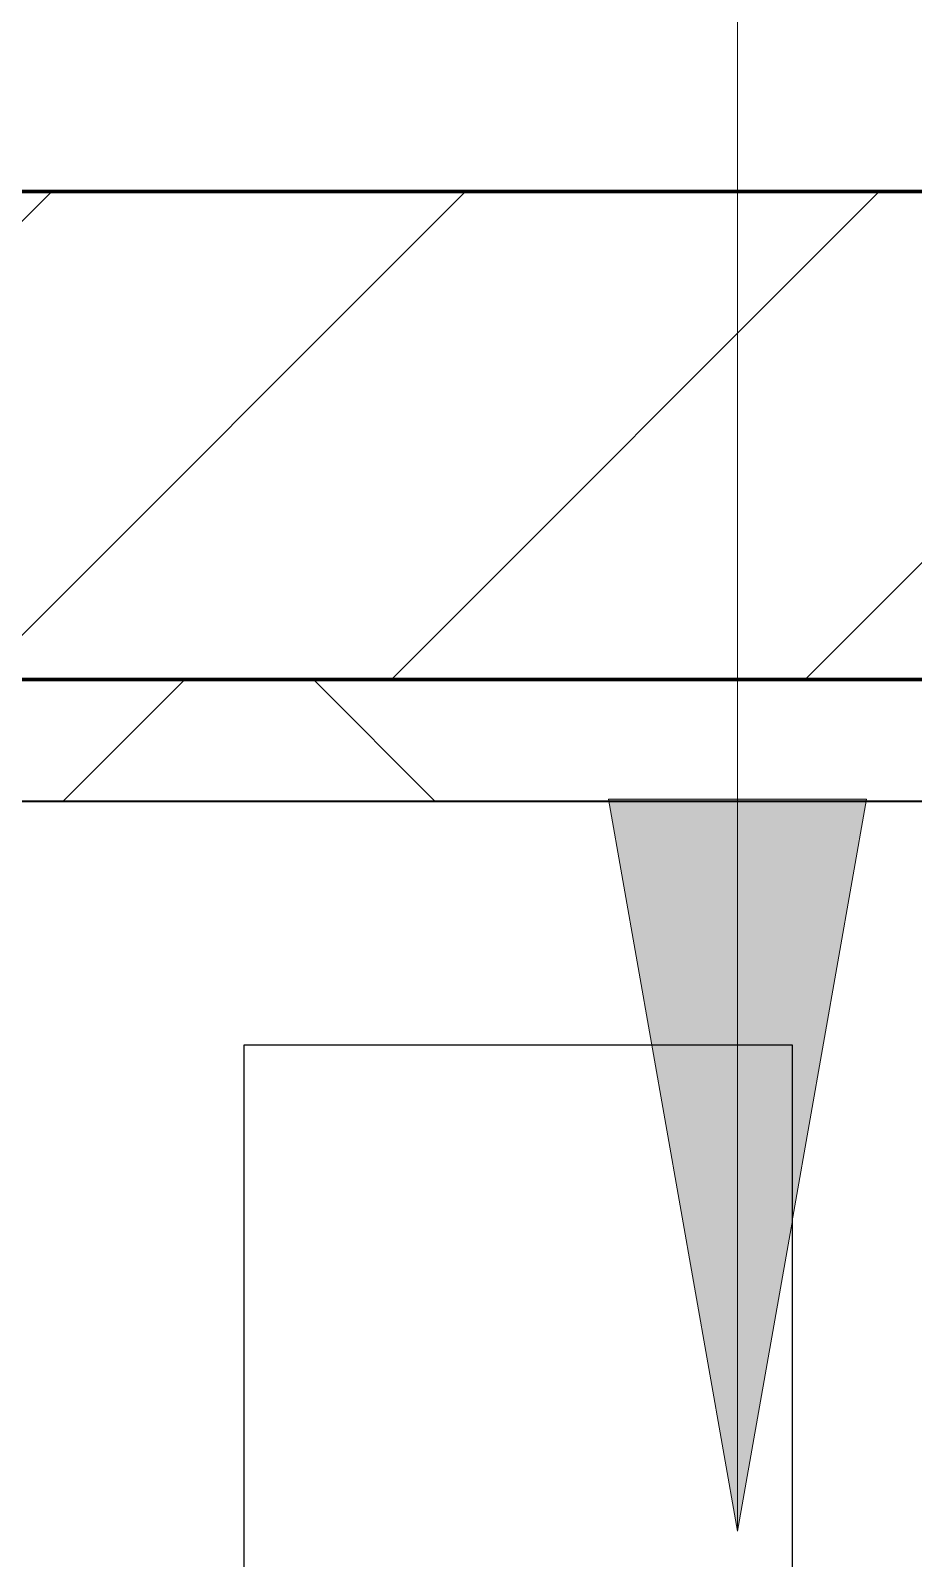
# Model space of a CAD drawing. Header units: millimetres. Extents: x -794334 to -714814, y -17806 to 22403.
# Drawn here: x -768644 to -768282, y 9584 to 10210 of the extents above; entities that cross this region are included whole.
import ezdxf
from ezdxf.xclip import XClip

# ---------------------------------------------------------------- set-up
doc = ezdxf.new("R2010")
doc.units = ezdxf.units.MM
doc.header["$XCLIPFRAME"] = 0
doc.layers.add('000 - WIPEOUT', color=250, linetype='Continuous')
doc.layers.add('A11_ALU.SOLID SHEET', color=2, linetype='Continuous')
for name, color, linetype, lineweight in [('A-GLAZ-CURT', 2, 'Continuous', 9), ('A-WALL', 5, 'Continuous', 35), ('A-WALL-FNSH', 2, 'Continuous', 35), ('A-WALL-PATT', 1, 'Continuous', 35), ('G-ANNO-TEXT', 3, 'Continuous', 9)]:
    doc.layers.add(name, color=color, linetype=linetype, lineweight=lineweight)

# ---------------------------------------------------------------- blocks, each defined once
blk = doc.blocks.new('PPLS-PP19_Custom Tile Pattern - Custom Tile Pattern-V96-4252-01 ENLARGED CONCOURSE LEVEL - REFLECTED CEILING PLAN - SHEET 3')
at = {"layer": 'A-GLAZ-CURT'}
for p, q in [((-300, 0), (300, 0)), ((300, 0), (-300, 0)), ((195.99, 0), (213.31, 0)), ((213.31, 0), (195.99, 0)), ((230.06, 0), (300, 0)), ((-300, -50), (300, -50)), ((300, -50), (-300, -50))]:
    blk.add_line(p, q, dxfattribs=at)
for points, knots in [([(300, 0), (286.53, 0), (254.22, 0), (207.11, 0), (177.41, 0), (159.34, 0), (158.33, 0), (158.3, 0)], [-285.253232, -285.253232, -285.253232, -285.253232, -244.693688, -187.987675, -143.776725, -129.632772, -123.352749, -123.352749, -123.352749, -123.352749]), ([(159.07, 0), (159.13, 0), (160.84, 0), (165.21, 0), (174.15, 0), (185.98, 0), (208.82, 0), (219.42, 0), (230.06, 0)], [-115.643202, -115.643202, -115.643202, -115.643202, -114.681583, -87.660824, -65.295536, -41.623857, -24.459831, 0, 0, 0, 0]), ([(247.1, 0), (246.76, 0), (245.04, 0), (238.34, 0), (226.56, 0), (221.1, 0), (200.27, 0), (182.99, 0), (174.27, 0), (169.67, 0), (168.99, 0)], [-9649.085549, -9649.085549, -9649.085549, -9649.085549, -9581.591397, -9406.094246, -9221.510254, -9016.44624, -8717.832359, -8253.978395, -8152.463617, -8069.855175, -8069.855175, -8069.855175, -8069.855175]), ([(215.22, 0), (214.62, 0), (210.55, 0), (203.98, 0), (187.54, 0), (175.3, 0), (169.49, 0)], [-203.825446, -203.825446, -203.825446, -203.825446, -198.527383, -184.406837, -162.427601, -142.916156, -142.916156, -142.916156, -142.916156]), ([(171.51, 0), (176.48, 0), (193.23, 0), (201.73, 0), (208.81, 0), (213.9, 0), (241.96, 0), (262.36, 0), (271.83, 0), (273.04, 0)], [-7971.819559, -7971.819559, -7971.819559, -7971.819559, -7784.112253, -7606.717214, -7289.299508, -7042.621073, -6582.165592, -6068.460911, -5991.415244, -5991.415244, -5991.415244, -5991.415244]), ([(172.07, 0), (177.66, 0), (187.87, 0), (201.08, 0), (207.47, 0), (213.96, 0), (215.11, 0)], [-255.364076, -255.364076, -255.364076, -255.364076, -237.955587, -223.92608, -215.862851, -208.75215, -208.75215, -208.75215, -208.75215]), ([(273.48, 0), (270.44, 0), (253.23, 0), (230.43, 0), (219.94, 0), (219.02, 0)], [-12064.379061, -12064.379061, -12064.379061, -12064.379061, -11905.454923, -11162.864862, -10856.732305, -10856.732305, -10856.732305, -10856.732305]), ([(219.9, 0), (220.86, 0), (227.84, 0), (242.06, 0), (246.54, 0), (246.96, 0)], [-10670.940496, -10670.940496, -10670.940496, -10670.940496, -10511.382485, -9925.173265, -9834.877357, -9834.877357, -9834.877357, -9834.877357]), ([(273.68, 0), (276.95, 0), (282.86, 0), (291.71, 0), (296.52, 0), (297.86, 0), (298.09, 0)], [-5977.665233, -5977.665233, -5977.665233, -5977.665233, -5766.029927, -5566.724884, -5280.360606, -5199.253518, -5199.253518, -5199.253518, -5199.253518]), ([(284.76, 0), (284.76, 0), (285.09, 0), (287.47, 0), (293.59, 0), (297.76, 0), (300, 0)], [-4110.630118, -4110.630118, -4110.630118, -4110.630118, -4053.389046, -3959.664717, -3862.421465, -3746.95702, -3746.95702, -3746.95702, -3746.95702]), ([(297.38, 0), (295.84, 0), (291.62, 0), (285.38, 0), (284.87, 0)], [-4803.172655, -4803.172655, -4803.172655, -4803.172655, -4358.271401, -4143.037883, -4143.037883, -4143.037883, -4143.037883])]:
    blk.add_open_spline(points, degree=3, knots=knots, dxfattribs=at)
blk.add_open_spline([(300, 0), (291.28, 0), (282.46, 0), (273.65, 0)], degree=3, dxfattribs=at)
blk = doc.blocks.new('PPLS-PP19_Custom Tile Pattern - Custom Tile Pattern-V97-4252-01 ENLARGED CONCOURSE LEVEL - REFLECTED CEILING PLAN - SHEET 3')
at = {"layer": 'A-GLAZ-CURT'}
for p, q in [((-300, 0), (300, 0)), ((300, 0), (-300, 0)), ((-293.07, 0), (-275.75, 0)), ((-275.75, 0), (-293.07, 0)), ((-222.32, 0), (-205, 0)), ((-205, 0), (-222.32, 0)), ((-300, -50), (300, -50)), ((300, -50), (-300, -50))]:
    blk.add_line(p, q, dxfattribs=at)
at = {"layer": 'A-GLAZ-CURT', "flags": 128}
for points in [[(-300, 0), (-291.56, 0), (-283.3, 0), (-275.2, 0), (-267.26, 0), (-259.45, 0), (-251.77, 0), (-244.2, 0), (-236.74, 0), (-229.36, 0), (-222.06, 0), (-214.83, 0), (-207.71, 0), (-200.76, 0), (-194.02, 0), (-187.54, 0), (-181.38, 0), (-175.58, 0), (-170.25, 0), (-165.64, 0), (-162.01, 0), (-159.53, 0), (-157.46, 0), (-154.52, 0), (-149.42, 0), (-141.84, 0), (-132.81, 0), (-126.08, 0)], [(-190.59, 0), (-196.37, 0), (-202.58, 0), (-209.04, 0), (-215.73, 0), (-222.63, 0), (-229.72, 0), (-236.97, 0), (-244.39, 0), (-251.96, 0), (-259.67, 0), (-267.51, 0), (-275.48, 0), (-283.55, 0), (-291.73, 0), (-300, 0)], [(-125.17, 0), (-128.55, 0), (-134.16, 0), (-140.03, 0), (-145.5, 0), (-150.63, 0), (-155.53, 0), (-160.27, 0), (-164.95, 0), (-169.65, 0), (-174.47, 0), (-179.49, 0), (-184.81, 0), (-190.44, 0)]]:
    blk.add_lwpolyline(points, dxfattribs=at)
at = {"layer": 'A-GLAZ-CURT'}
for points, knots in [([(-300, 0), (-284.65, 0), (-236.57, 0), (-174.61, 0), (-129.95, 0), (-110.8, 0), (-99.5, 0), (-91.46, 0)], [-5323.127839, -5323.127839, -5323.127839, -5323.127839, -4502.809032, -2700.551212, -1002.059161, -460.363443, 0, 0, 0, 0]), ([(-190.91, 0), (-198.41, 0), (-226.48, 0), (-262.56, 0), (-294.48, 0), (-300, 0)], [-15667.613966, -15667.613966, -15667.613966, -15667.613966, -15131.813646, -13729.592194, -13439.944408, -13439.944408, -13439.944408, -13439.944408]), ([(-137.88, 0), (-140.56, 0), (-147.66, 0), (-147.69, 0), (-158.72, 0), (-174.02, 0), (-185.59, 0), (-209.77, 0), (-232.01, 0), (-255.22, 0), (-262.59, 0), (-264.9, 0), (-265.4, 0)], [-3187.727384, -3187.727384, -3187.727384, -3187.727384, -2919.378265, -2477.344047, -2237.412286, -2029.680487, -1755.085331, -1400.429864, -858.079193, -543.655514, -208.940337, 0, 0, 0, 0]), ([(-258.6, 0), (-257.91, 0), (-254.26, 0), (-241.25, 0), (-225.99, 0), (-213.1, 0), (-201.76, 0), (-194.67, 0), (-190.59, 0)], [-5722.54675, -5722.54675, -5722.54675, -5722.54675, -5657.471696, -5413.335975, -5017.494783, -4832.723979, -4666.091899, -4430.809534, -4430.809534, -4430.809534, -4430.809534]), ([(-133.82, 0), (-135.51, 0), (-137.8, 0), (-149.31, 0), (-162.01, 0), (-177.91, 0), (-199.46, 0), (-216.65, 0), (-231.26, 0), (-233.46, 0), (-234, 0)], [-2731.647847, -2731.647847, -2731.647847, -2731.647847, -2418.507304, -2308.929706, -2113.765672, -1763.376603, -1422.553702, -978.033455, -846.069444, -682.911962, -682.911962, -682.911962, -682.911962]), ([(-233.49, 0), (-233.44, 0), (-232.38, 0), (-230.74, 0), (-225.3, 0), (-223.63, 0)], [-455.274641, -455.274641, -455.274641, -455.274641, -440.605512, -119.536984, 0, 0, 0, 0]), ([(-223.63, 0), (-219.39, 0), (-206.17, 0), (-188.58, 0), (-169.02, 0), (-152.12, 0), (-136.84, 0), (-127.33, 0), (-124.19, 0), (-123.43, 0), (-123.28, 0)], [-5463.295695, -5463.295695, -5463.295695, -5463.295695, -5161.076232, -4739.070012, -4465.409639, -4149.119819, -3839.893365, -3647.167523, -3488.92562, -3439.852845, -3439.852845, -3439.852845, -3439.852845]), ([(-122.72, 0), (-126.64, 0), (-146.95, 0), (-170.14, 0), (-190.59, 0)], [-17499.828056, -17499.828056, -17499.828056, -17499.828056, -17136.203329, -15675.110287, -15675.110287, -15675.110287, -15675.110287]), ([(-189.86, 0), (-188.71, 0), (-181.56, 0), (-171.77, 0), (-158.7, 0), (-157.22, 0)], [-4416.730713, -4416.730713, -4416.730713, -4416.730713, -4349.945572, -4000.813434, -3840.635403, -3840.635403, -3840.635403, -3840.635403]), ([(-152.35, 0), (-151.03, 0), (-147.71, 0), (-143.57, 0), (-138.62, 0)], [-3494.978217, -3494.978217, -3494.978217, -3494.978217, -3371.022232, -3227.460399, -3227.460399, -3227.460399, -3227.460399]), ([(-123.27, 0), (-124.63, 0), (-128.35, 0), (-136.96, 0), (-147.46, 0), (-150.03, 0), (-150.57, 0)], [-5814.755826, -5814.755826, -5814.755826, -5814.755826, -5700.061948, -5508.838257, -5298.784692, -5196.16478, -5196.16478, -5196.16478, -5196.16478]), ([(-150.34, 0), (-150.07, 0), (-147.75, 0), (-142.6, 0), (-127.26, 0), (-107.3, 0), (-90.42, 0), (-75.26, 0), (-68.41, 0), (-65.12, 0), (-63.63, 0)], [-4948.728362, -4948.728362, -4948.728362, -4948.728362, -4883.323924, -4440.880425, -4054.690705, -3793.097032, -3402.597032, -3144.956779, -3050.982048, -2969.237017, -2969.237017, -2969.237017, -2969.237017]), ([(-122.81, 0), (-128.03, 0), (-136.73, 0), (-147.74, 0), (-149.07, 0)], [-6742.200112, -6742.200112, -6742.200112, -6742.200112, -6449.282163, -6277.220794, -6277.220794, -6277.220794, -6277.220794]), ([(-148.23, 0), (-146.94, 0), (-140.15, 0), (-137.28, 0), (-133.93, 0), (-128.78, 0), (-126.5, 0)], [-6162.058746, -6162.058746, -6162.058746, -6162.058746, -6017.569127, -5560.701257, -5364.112219, -5231.017328, -5231.017328, -5231.017328, -5231.017328]), ([(-86.16, 0), (-91.37, 0), (-104.13, 0), (-122.65, 0), (-139.03, 0), (-146.11, 0), (-146.95, 0)], [-1681.3698, -1681.3698, -1681.3698, -1681.3698, -1374.161226, -945.742622, -741.901385, -489.130243, -489.130243, -489.130243, -489.130243]), ([(-146.69, 0), (-146.59, 0), (-145.49, 0), (-135.69, 0), (-128.29, 0), (-125.15, 0)], [-420.34245, -420.34245, -420.34245, -420.34245, -406.956646, -290.263673, 0, 0, 0, 0]), ([(-127.41, 0), (-131.63, 0), (-133.16, 0), (-134.09, 0), (-134.15, 0)], [-8540.990293, -8540.990293, -8540.990293, -8540.990293, -8266.114998, -8246.473386, -8246.473386, -8246.473386, -8246.473386]), ([(-134.15, 0), (-133.32, 0), (-130.31, 0), (-117.33, 0), (-92.04, 0), (-74.02, 0), (-62.74, 0), (-60.36, 0), (-59.97, 0)], [-7657.439573, -7657.439573, -7657.439573, -7657.439573, -7293.749979, -6839.55839, -6236.997189, -5713.340575, -5140.470607, -5006.787413, -5006.787413, -5006.787413, -5006.787413]), ([(-113.43, 0), (-113.44, 0), (-113.96, 0), (-119.73, 0), (-125.43, 0), (-127.03, 0), (-127.41, 0)], [-328.499627, -328.499627, -328.499627, -328.499627, -282.672656, -98.539552, -24.539552, 0, 0, 0, 0]), ([(-126.5, 0), (-122.44, 0), (-108.71, 0), (-86.68, 0), (-64.7, 0), (-57.04, 0), (-54.81, 0)], [-5231.017328, -5231.017328, -5231.017328, -5231.017328, -4994.692869, -4542.524482, -4008.285538, -3760.733273, -3760.733273, -3760.733273, -3760.733273]), ([(-125.15, 0), (-124.93, 0), (-124.23, 0), (-123.38, 0), (-122.73, 0)], [-3362.7396, -3362.7396, -3362.7396, -3362.7396, -3342.215224, -3294.587176, -3294.587176, -3294.587176, -3294.587176]), ([(-54.84, 0), (-62.69, 0), (-79.28, 0), (-105.01, 0), (-118.07, 0), (-122.72, 0)], [-8019.744992, -8019.744992, -8019.744992, -8019.744992, -7508.296369, -7004.680444, -6743.872676, -6743.872676, -6743.872676, -6743.872676]), ([(-122.65, 0), (-119.64, 0), (-112.06, 0), (-98.9, 0), (-85.29, 0), (-71.67, 0), (-65.93, 0), (-65.07, 0)], [-3292.682525, -3292.682525, -3292.682525, -3292.682525, -3074.362186, -2902.289527, -2605.247022, -2322.099534, -2241.8264, -2241.8264, -2241.8264, -2241.8264]), ([(-72.93, 0), (-75.51, 0), (-88.88, 0), (-107.08, 0), (-122.46, 0)], [-19442.345229, -19442.345229, -19442.345229, -19442.345229, -18935.241197, -17507.862731, -17507.862731, -17507.862731, -17507.862731]), ([(-120.13, 0), (-120.14, 0), (-120.24, 0), (-120.73, 0), (-122.41, 0)], [-2933.992132, -2933.992132, -2933.992132, -2933.992132, -2920.575025, -2840.280255, -2840.280255, -2840.280255, -2840.280255]), ([(-122.08, 0), (-122.01, 0), (-121.69, 0), (-121.2, 0), (-120.88, 0)], [-3136.336417, -3136.336417, -3136.336417, -3136.336417, -3110.304437, -3035.164275, -3035.164275, -3035.164275, -3035.164275]), ([(-36.33, 0), (-36.43, 0), (-37.27, 0), (-45.02, 0), (-46.13, 0), (-60.59, 0), (-81.23, 0), (-99.51, 0), (-114.02, 0), (-117.28, 0), (-118.78, 0)], [-1855.773136, -1855.773136, -1855.773136, -1855.773136, -1810.870157, -1672.078046, -1405.135169, -1060.00838, -740.068933, -229.489605, -116.330425, 0, 0, 0, 0]), ([(-117.74, 0), (-117.19, 0), (-114.78, 0), (-113.43, 0), (-113.43, 0)], [-821.249067, -821.249067, -821.249067, -821.249067, -394.672656, -330.879064, -330.879064, -330.879064, -330.879064]), ([(-36.62, 0), (-36.62, 0), (-40.35, 0), (-44.32, 0), (-58.97, 0), (-85.2, 0), (-107.61, 0), (-116.56, 0), (-117.56, 0)], [-4069.478503, -4069.478503, -4069.478503, -4069.478503, -3858.647035, -3538.256648, -2842.901703, -2193.204658, -1433.981041, -985.49888, -985.49888, -985.49888, -985.49888]), ([(-115.82, 0), (-114.96, 0), (-110.41, 0), (-96.78, 0), (-77.28, 0), (-63.68, 0), (-55.76, 0)], [-5724.064692, -5724.064692, -5724.064692, -5724.064692, -5430.283136, -5103.229623, -4799.173296, -4384.389977, -4384.389977, -4384.389977, -4384.389977]), ([(9.32, 0), (9.08, 0), (7.65, 0), (2.57, 0), (-12.23, 0), (-25.64, 0), (-40, 0), (-56.24, 0), (-75.59, 0), (-94, 0), (-112.01, 0), (-114.94, 0), (-115.63, 0)], [-2922.926651, -2922.926651, -2922.926651, -2922.926651, -2882.788014, -2720.818881, -2518.50168, -2125.455881, -1792.521578, -1466.981642, -1208.454564, -789.402658, -501.969187, -243.577221, -243.577221, -243.577221, -243.577221]), ([(-91.46, 0), (-90.09, 0), (-84.7, 0), (-77.43, 0), (-72.73, 0), (-72.64, 0), (-72.64, 0)], [-19832.387487, -19832.387487, -19832.387487, -19832.387487, -19753.885894, -19541.04734, -19478.625389, -19471.062469, -19471.062469, -19471.062469, -19471.062469]), ([(-63.96, 0), (-64.13, 0), (-72.5, 0), (-80.63, 0), (-86.16, 0)], [-2171.769325, -2171.769325, -2171.769325, -2171.769325, -2007.031671, -1681.3698, -1681.3698, -1681.3698, -1681.3698]), ([(-29.03, 0), (-33.97, 0), (-43.74, 0), (-56.37, 0), (-71.66, 0), (-77.83, 0), (-82.66, 0), (-83.28, 0), (-83.28, 0)], [-2680.714891, -2680.714891, -2680.714891, -2680.714891, -2413.671296, -2161.752162, -2006.592567, -1646.621388, -1424.436217, -1393.971743, -1393.971743, -1393.971743, -1393.971743]), ([(-83.28, 0), (-83.28, 0), (-82.91, 0), (-76.14, 0), (-62.97, 0), (-48.14, 0), (-36.49, 0), (-33.57, 0), (-29.94, 0), (-28.57, 0)], [-1393.4169, -1393.4169, -1393.4169, -1393.4169, -1353.722004, -1274.333717, -1073.56893, -651.549973, -296.515819, -83.513472, 0, 0, 0, 0]), ([(-66.39, 0), (-66.39, 0), (-63.72, 0), (-59.45, 0), (-55.45, 0)], [-2493.31794, -2493.31794, -2493.31794, -2493.31794, -2315.303971, -1832.031107, -1832.031107, -1832.031107, -1832.031107]), ([(12.41, 0), (4.53, 0), (-17.98, 0), (-47.42, 0), (-65.77, 0), (-66.37, 0), (-66.38, 0)], [-4163.707062, -4163.707062, -4163.707062, -4163.707062, -3745.412743, -2981.410125, -2542.574734, -2498.224237, -2498.224237, -2498.224237, -2498.224237]), ([(-63.63, 0), (-61.49, 0), (-57.47, 0), (-56.07, 0), (-54.92, 0)], [-2969.237017, -2969.237017, -2969.237017, -2969.237017, -2851.217951, -2738.870996, -2738.870996, -2738.870996, -2738.870996]), ([(-58.83, 0), (-58.37, 0), (-57.55, 0), (-56.09, 0), (-55.19, 0)], [-4859.52896, -4859.52896, -4859.52896, -4859.52896, -4680.891996, -4565.012053, -4565.012053, -4565.012053, -4565.012053]), ([(-54.96, 0), (-54.26, 0), (-51.82, 0), (-46.33, 0), (-42.62, 0), (-41.76, 0)], [-4555.525467, -4555.525467, -4555.525467, -4555.525467, -4469.85053, -4321.566175, -4270.495146, -4270.495146, -4270.495146, -4270.495146]), ([(-54.88, 0), (-47.73, 0), (-34.42, 0), (-29.82, 0), (-29.19, 0)], [-1809.437387, -1809.437387, -1809.437387, -1809.437387, -963.711516, -666.19313, -666.19313, -666.19313, -666.19313]), ([(-54.84, 0), (-49.06, 0), (-34.07, 0), (-12.78, 0), (4.23, 0), (9.64, 0), (10.14, 0), (10.18, 0)], [-4368.484129, -4368.484129, -4368.484129, -4368.484129, -4065.652676, -3589.737505, -3285.047089, -3066.359526, -3044.715262, -3044.715262, -3044.715262, -3044.715262]), ([(-26.75, 0), (-27.82, 0), (-36.18, 0), (-46.19, 0), (-53.99, 0), (-54.79, 0)], [-8718.362214, -8718.362214, -8718.362214, -8718.362214, -8532.293389, -8073.216054, -8020.893237, -8020.893237, -8020.893237, -8020.893237]), ([(-54.36, 0), (-51.5, 0), (-45.06, 0), (-40.79, 0), (-40.46, 0), (-40.44, 0)], [-2721.800599, -2721.800599, -2721.800599, -2721.800599, -2474.780881, -2410.990208, -2350.645972, -2350.645972, -2350.645972, -2350.645972]), ([(-54.16, 0), (-53.75, 0), (-52.09, 0), (-48.53, 0), (-30.79, 0), (-18.03, 0), (4.99, 0), (11.23, 0), (13.05, 0)], [-3736.440949, -3736.440949, -3736.440949, -3736.440949, -3689.699207, -3546.54457, -3315.260113, -2864.387349, -2439.246196, -2251.506789, -2251.506789, -2251.506789, -2251.506789]), ([(-51.83, 0), (-51.83, 0), (-51.78, 0), (-47.4, 0), (-46.01, 0), (-40.22, 0), (-36.78, 0)], [-632.814994, -632.814994, -632.814994, -632.814994, -627.965721, -508.377888, -260.442412, 0, 0, 0, 0]), ([(76.63, 0), (74.8, 0), (67.65, 0), (53.52, 0), (37, 0), (24.07, 0), (12.82, 0), (-2.9, 0), (-20.62, 0), (-32.81, 0), (-44.85, 0), (-51.43, 0), (-51.79, 0)], [-3095.572228, -3095.572228, -3095.572228, -3095.572228, -2950.589685, -2634.532728, -2313.748533, -2106.613311, -1925.670641, -1617.263037, -1290.787923, -1039.307308, -819.71621, -644.910881, -644.910881, -644.910881, -644.910881]), ([(-41.76, 0), (-39.9, 0), (-37.72, 0), (-36.92, 0), (-36.77, 0)], [-4270.495146, -4270.495146, -4270.495146, -4270.495146, -4161.040818, -4106.245333, -4106.245333, -4106.245333, -4106.245333])]:
    blk.add_open_spline(points, degree=3, knots=knots, dxfattribs=at)
for points in [[(-122.91, 0), (-125.31, 0), (-129.56, 0), (-133.82, 0)], [(-118.78, 0), (-120.18, 0), (-121.45, 0), (-122.73, 0)], [(-39.84, 0), (-39.08, 0), (-38.11, 0), (-37.36, 0)]]:
    blk.add_open_spline(points, degree=3, dxfattribs=at)
blk = doc.blocks.new('*U1029')
at = {"layer": 'A-GLAZ-CURT', "rotation": 180}
for name, p in [('PPLS-PP19_Custom Tile Pattern - Custom Tile Pattern-V97-4252-01 ENLARGED CONCOURSE LEVEL - REFLECTED CEILING PLAN - SHEET 3', (10200, 6315)), ('PPLS-PP19_Custom Tile Pattern - Custom Tile Pattern-V96-4252-01 ENLARGED CONCOURSE LEVEL - REFLECTED CEILING PLAN - SHEET 3', (10800, 6315))]:
    blk.add_blockref(name, p, dxfattribs=at)
blk = doc.blocks.new('*U1353')
blk.add_wipeout([(737.5, 250), (737.5, 475), (-737.5, 475), (-737.5, 250)]).dxf.layer = '000 - WIPEOUT'
at = {"layer": 'A11_ALU.SOLID SHEET', "color": 0}
blk.add_lwpolyline([(737.5, 250), (737.5, 475), (-737.5, 475), (-737.5, 250)], close=True, dxfattribs=at)
blk = doc.blocks.new('*U1630')
blk.add_lwpolyline([(-4139.52, 6315), (-75674.95, 6315), (-75674.95, 550), (-4139.52, 550)], close=True)
at = {"layer": 'A11_ALU.SOLID SHEET', "color": 0, "linetype": 'ByBlock', "rotation": 90}
blk.add_blockref('*U1353', (-23400, 5477.5), dxfattribs=at)

msp = doc.modelspace()

# ---------------------------------------------------------------- block references
at = {"layer": 'A11_ALU.SOLID SHEET'}
ref = msp.add_blockref('*U1630', (-744681.24, 3579.02), dxfattribs=at)
XClip(ref).set_block_clipping_path([(-45802.4668593339, -9620.0029952967), (23702.8690583039, 10334.9999958097)])

# ---------------------------------------------------------------- next in the draw order: hatches: boundary and pattern name
at = {"layer": 'A-WALL-PATT', "lineweight": 9}
h = msp.add_hatch(dxfattribs=at)
h.set_pattern_fill('FP_2', color=256, style=0, pattern_type=2)
h.set_pattern_definition([(45, (0, 0), (-84.852814, 84.852814), [])])
h.paths.add_polyline_path([(-745742.17, 9944.02), (-745742.17, 10144.02), (-783082.17, 10144.02), (-783082.17, 9944.02), (-747042.87, 9944.02)])
h = msp.add_hatch(dxfattribs=at)
h.set_pattern_fill('FP_5', color=256, style=0, pattern_type=2)
h.set_pattern_definition([(45, (0, 0), (-212.13203, 212.13203), []), (135, (0, 0), (-212.13203, -212.13203), [])])
h.paths.add_polyline_path([(-748821.9, 9894.02), (-748821.9, 9944.02), (-783057.37, 9944.02), (-783057.37, 9894.02), (-749214.91, 9894.02)])
at = {"layer": 'G-ANNO-TEXT'}
msp.add_hatch(color=7, dxfattribs=at).paths.add_polyline_path([(-768353.74, 9594.86), (-768300.84, 9894.86), (-768406.64, 9894.86)])

# ---------------------------------------------------------------- next in the draw order: linework, layer by layer
at = {"layer": 'A-WALL', "color": 7, "lineweight": 70}
for p, q in [((-783082.17, 10144.02), (-745742.17, 10144.02)), ((-783057.37, 9944.02), (-748821.9, 9944.02)), ((-748821.9, 9944.02), (-783057.37, 9944.02))]:
    msp.add_line(p, q, dxfattribs=at)
at = {"layer": 'A-WALL-FNSH', "color": 250}
msp.add_line((-748821.9, 9894.02), (-783057.37, 9894.02), dxfattribs=at)
at = {"layer": 'G-ANNO-TEXT', "color": 10}
for p, q in [((-768353.74, 9594.86), (-768353.74, 16487.47)), ((-768300.84, 9894.86), (-768406.64, 9894.86)), ((-768406.64, 9894.86), (-768353.74, 9594.86)), ((-768353.74, 9594.86), (-768300.84, 9894.86))]:
    msp.add_line(p, q, dxfattribs=at)

# ---------------------------------------------------------------- next in the draw order: block references
msp.add_blockref('*U1029', (-778882.37, 3579.02))

doc.saveas('drawing.dxf')
